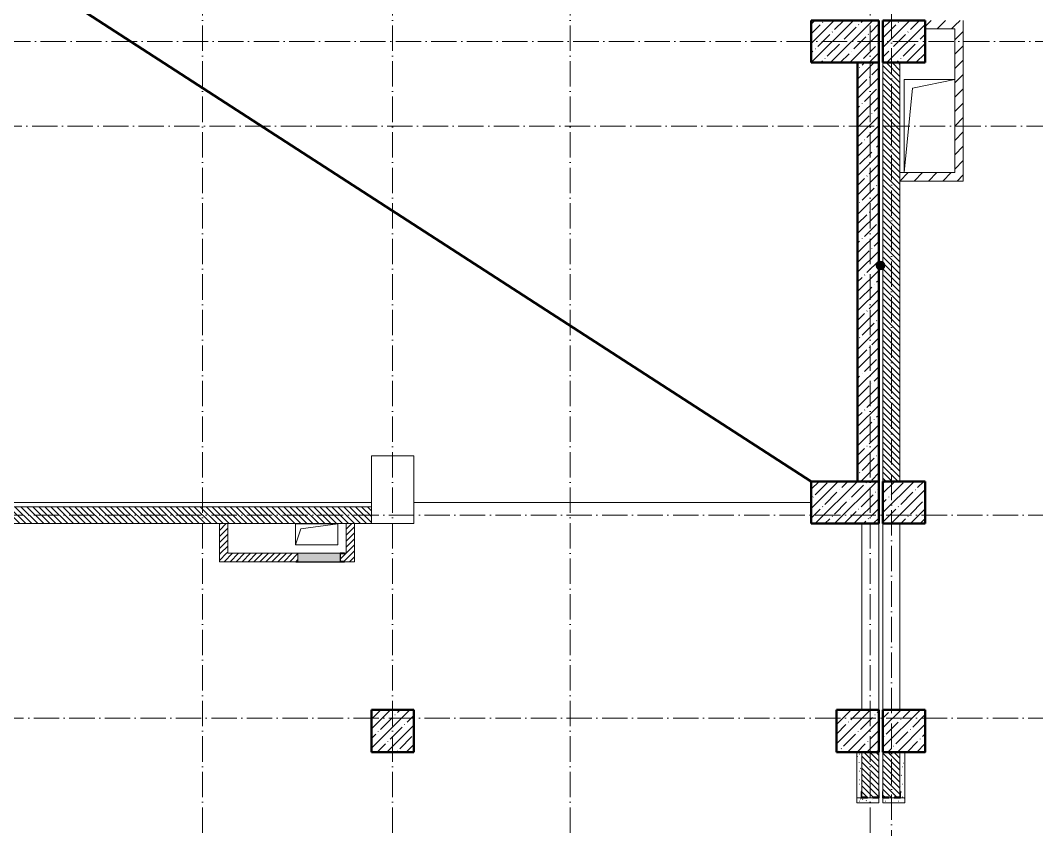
# Model space of a CAD drawing. Header units: millimetres. Extents: x -12989 to 629078, y -109036 to 555275.
# Drawn here: x 348316 to 360339, y -20600 to -11032 of the extents above; entities that cross this region are included whole.
import ezdxf

# ---------------------------------------------------------------- set-up
doc = ezdxf.new("R2010")
doc.units = ezdxf.units.MM
doc.linetypes.add('50_200_ШТРИХ_1Т_ш5_п1_п1_', pattern=[700, 500, -100, 0, -100])
for name, color, linetype, lineweight in [('4 -стяжа', 7, 'Continuous', 30), ('A-DETL-____-OTLN-1', 7, 'Continuous', 50), ('A-FLOR-____-OTLN', 7, 'Continuous', 9), ('A-GENM-____-MCUT', 7, 'Continuous', 25), ('A-GENM-____-OTLN', 7, 'Continuous', 9), ('A-GENM-____-OTLN-1', 7, 'Continuous', 25), ('A-GLAZ-____-OTLN', 7, 'Continuous', 9), ('A-WALL-____-MCUT', 7, 'Continuous', 13), ('A-WALL-____-MCUT-2', 7, 'Continuous', 50), ('A-WALL-____-PATT-1', 7, 'Continuous', 9), ('A-WALL-FNSH-MCUT-1', 7, 'Continuous', 9), ('G-____-____-TEXT', 7, 'Continuous', 9), ('I-WALL-____-OTLN', 7, 'Continuous', 9), ('S-COLS-____-MCUT', 7, 'Continuous', 50), ('S-COLS-____-OTLN', 7, 'Continuous', 9), ('S-GRID-____-OTLN-1', 7, '50_200_ШТРИХ_1Т_ш5_п1_п1_', 9)]:
    doc.layers.add(name, color=color, linetype=linetype, lineweight=lineweight)
doc.layers.add('A-GLAZ-____-OTLN-1', color=7, linetype='Continuous', lineweight=9, true_color=0xc0c0c0)
doc.layers.add('A-WALL-____-PATT-2', color=7, linetype='Continuous', lineweight=9, true_color=0x787878)
doc.layers.get('4 -стяжа').off()
pattern_1 = [(45, (283770.707, -86863.456), (-35.35534, 35.35534), [])]
pattern_2 = [(45, (283770.71, -86863.46), (-84.85281, 84.85281), [])]
pattern_3 = [(135, (283770.707, -86863.456), (-35.35534, -35.35534), [])]
pattern_4 = [(0, (283770.707, -86863.456), (203.2, 50.8), [3.353, -149.047, 3.353, -149.047, -812.8]), (0, (283770.707, -86863.456), (203.2, 50.8), [-304.8, 3.353, -301.447, 3.353, -149.047, -355.6]), (0, (283770.707, -86863.456), (203.2, 50.8), [-762, 3.353, -98.247, 3.353, -250.647]), (120, (283846.907, -86838.056), (-145.59409, 150.576362), [3.353, -149.047, 3.353, -149.047, -812.8]), (120, (283846.907, -86838.056), (-145.59409, 150.576362), [-304.8, 3.353, -301.447, 3.353, -149.047, -355.6]), (120, (283846.907, -86838.056), (-145.59409, 150.576362), [-762, 3.353, -98.247, 3.353, -250.647]), (240, (283872.307, -86736.456), (-57.60591, -201.376362), [3.353, -149.047, 3.353, -149.047, -812.8]), (240, (283872.307, -86736.456), (-57.60591, -201.376362), [-304.8, 3.353, -301.447, 3.353, -149.047, -355.6]), (240, (283872.307, -86736.456), (-57.60591, -201.376362), [-762, 3.353, -98.247, 3.353, -250.647])]

# ---------------------------------------------------------------- blocks, each defined once
blk = doc.blocks.new('BSC_Колонна _Прямоугольная - 500х800-V83-АР1_План отверстий 3 этажа в осях 1-64_Ю-ЯЯ')
at = {"layer": 'S-COLS-____-OTLN'}
h = blk.add_hatch(dxfattribs=at)
h.set_pattern_fill('FP_91', color=256, style=0, pattern_type=2)
h.set_pattern_definition([(315, (-75581.04, 74300), (114.04925, 114.04925), []), (315, (-75581.04, 74185.95), (114.04925, 114.04925), [201.613, -40.323, 3.353, -36.97])])
h.paths.add_polyline_path([(-250, 400), (-250, -400), (250, -400), (250, 400)], flags=0)
at = {"layer": 'S-COLS-____-MCUT'}
for p, q in [((250, 400), (-250, 400)), ((-250, 400), (-250, -400)), ((250, -400), (250, 400)), ((-250, -400), (250, -400))]:
    blk.add_line(p, q, dxfattribs=at)
blk = doc.blocks.new('BSC_Колонна _Прямоугольная - 500х800-V84-АР1_План отверстий 3 этажа в осях 1-64_Ю-ЯЯ')
at = {"layer": 'S-COLS-____-OTLN'}
h = blk.add_hatch(dxfattribs=at)
h.set_pattern_fill('FP_92', color=256, style=0, pattern_type=2)
h.set_pattern_definition([(315, (-70131.04, 74300), (114.04925, 114.04925), []), (315, (-70131.04, 74185.95), (114.04925, 114.04925), [201.613, -40.323, 3.353, -36.97])])
h.paths.add_polyline_path([(-250, -400), (250, -400), (250, 400), (-250, 400), (-250, 81)], flags=0)
at = {"layer": 'S-COLS-____-MCUT'}
for p, q in [((250, 400), (-250, 400)), ((-250, 400), (-250, -400)), ((250, -400), (250, 400)), ((-250, -400), (250, -400))]:
    blk.add_line(p, q, dxfattribs=at)
blk = doc.blocks.new('BSC_Колонна _Прямоугольная - 500х800-V88-АР1_План отверстий 3 этажа в осях 1-64_Ю-ЯЯ')
at = {"layer": 'S-COLS-____-OTLN'}
for p, q in [((-250, 400), (250, 400)), ((-250, -400), (-250, 400)), ((250, 200), (250, -400)), ((250, -400), (-250, -400))]:
    blk.add_line(p, q, dxfattribs=at)
blk = doc.blocks.new('BSC_Колонна _Прямоугольная - 500х500-V93-АР1_План отверстий 3 этажа в осях 1-64_Ю-ЯЯ')
at = {"layer": 'S-COLS-____-OTLN'}
h = blk.add_hatch(dxfattribs=at)
h.set_pattern_fill('FP_98', color=256, style=0, pattern_type=2)
h.set_pattern_definition([(45, (-75000, -75581.04), (-114.04925, 114.04925), []), (45, (-74885.95, -75581.04), (-114.04925, 114.04925), [201.613, -40.323, 3.353, -36.97])])
h.paths.add_polyline_path([(-250, -250), (250, -250), (250, 250), (-250, 250)], flags=0)
at = {"layer": 'S-COLS-____-MCUT'}
for p, q in [((250, 250), (-250, 250)), ((-250, 250), (-250, -250)), ((250, -250), (250, 250)), ((-250, -250), (250, -250))]:
    blk.add_line(p, q, dxfattribs=at)
blk = doc.blocks.new('BSC_Колонна _Прямоугольная - 500х500-V94-АР1_План отверстий 3 этажа в осях 1-64_Ю-ЯЯ')
at = {"layer": 'S-COLS-____-OTLN'}
h = blk.add_hatch(dxfattribs=at)
h.set_pattern_fill('FP_99', color=256, style=0, pattern_type=2)
h.set_pattern_definition([(45, (-75000, -70131.04), (-114.04925, 114.04925), []), (45, (-74885.95, -70131.04), (-114.04925, 114.04925), [201.613, -40.323, 3.353, -36.97])])
h.paths.add_polyline_path([(-250, -250), (250, -250), (250, 250), (-250, 250), (-250, 8)], flags=0)
at = {"layer": 'S-COLS-____-MCUT'}
for p, q in [((250, 250), (-250, 250)), ((-250, 250), (-250, -250)), ((250, -250), (250, 250)), ((-250, -250), (250, -250))]:
    blk.add_line(p, q, dxfattribs=at)
blk = doc.blocks.new('BSC_Колонна _Прямоугольная - 500х500-V143-АР1_План отверстий 3 этажа в осях 1-64_Ю-ЯЯ')
at = {"layer": 'S-COLS-____-OTLN'}
h = blk.add_hatch(dxfattribs=at)
h.set_pattern_fill('FP_148', color=256, style=0, pattern_type=2)
h.set_pattern_definition([(45, (-75000, -67431.04), (-114.04925, 114.04925), []), (45, (-74885.95, -67431.04), (-114.04925, 114.04925), [201.613, -40.323, 3.353, -36.97])])
h.paths.add_polyline_path([(-250, -250), (250, -250), (250, 250), (-250, 250)], flags=0)
at = {"layer": 'S-COLS-____-MCUT'}
for p, q in [((250, 250), (-250, 250)), ((-250, 250), (-250, -250)), ((250, -250), (250, 250)), ((-250, -250), (250, -250))]:
    blk.add_line(p, q, dxfattribs=at)
blk = doc.blocks.new('BSC_Колонна _Прямоугольная - 500х500-V144-АР1_План отверстий 3 этажа в осях 1-64_Ю-ЯЯ')
at = {"layer": 'S-COLS-____-OTLN'}
h = blk.add_hatch(dxfattribs=at)
h.set_pattern_fill('FP_149', color=256, style=0, pattern_type=2)
h.set_pattern_definition([(45, (-74450, -67431.04), (-114.04925, 114.04925), []), (45, (-74335.95, -67431.04), (-114.04925, 114.04925), [201.613, -40.323, 3.353, -36.97])])
h.paths.add_polyline_path([(-250, -250), (250, -250), (250, 250), (-250, 250)], flags=0)
at = {"layer": 'S-COLS-____-MCUT'}
for p, q in [((250, 250), (-250, 250)), ((-250, 250), (-250, -250)), ((250, -250), (250, 250)), ((-250, -250), (250, -250))]:
    blk.add_line(p, q, dxfattribs=at)
blk = doc.blocks.new('BSC_Колонна _Прямоугольная - 500х500-V145-АР1_План отверстий 3 этажа в осях 1-64_Ю-ЯЯ')
at = {"layer": 'S-COLS-____-OTLN'}
h = blk.add_hatch(dxfattribs=at)
h.set_pattern_fill('FP_150', color=256, style=0, pattern_type=2)
h.set_pattern_definition([(45, (-68950, -67431.04), (-114.04925, 114.04925), []), (45, (-68835.95, -67431.04), (-114.04925, 114.04925), [201.613, -40.323, 3.353, -36.97])])
h.paths.add_polyline_path([(-250, -250), (250, -250), (250, 250), (-250, 250)], flags=0)
at = {"layer": 'S-COLS-____-MCUT'}
for p, q in [((250, 250), (-250, 250)), ((-250, 250), (-250, -250)), ((250, -250), (250, 250)), ((-250, -250), (250, -250))]:
    blk.add_line(p, q, dxfattribs=at)
blk = doc.blocks.new('Фахверк_СКБ_Уголок - 200_3550-28267367-АР1_План отверстий 3 этажа в осях 1-64_Ю-ЯЯ')
at = {"layer": 'A-GENM-____-MCUT'}
for p, q in [((200, 156), (125, 156)), ((125, 156), (125, 81)), ((131, 81), (131, 150)), ((131, 150), (200, 150)), ((200, 150), (200, 156)), ((125, 81), (131, 81)), ((131, 19), (125, 19)), ((125, 19), (125, -56)), ((131, -50), (131, 19)), ((125, -56), (200, -56)), ((200, -50), (131, -50)), ((200, -56), (200, -50))]:
    blk.add_line(p, q, dxfattribs=at)
blk = doc.blocks.new('АР_Перемычка - АР_Перемычка-28734073-АР1_План отверстий 3 этажа в осях 1-64_Ю-ЯЯ')
at = {"layer": 'A-GENM-____-OTLN'}
blk.add_line((0, -100), (9, -100), dxfattribs=at)
blk = doc.blocks.new('AR_Отверстие Ниша - Лючок-32403493-АР1_План отверстий 3 этажа в осях 1-64_Ю-ЯЯ')
at = {"layer": 'A-GLAZ-____-OTLN'}
blk.add_hatch(color=256, dxfattribs=at).paths.add_polyline_path([(-250, 50), (-250, -50), (250, -50), (250, 50)], flags=0)
for p, q in [((-250, 50), (250, 50)), ((250, 50), (250, -50)), ((250, -50), (-250, -50))]:
    blk.add_line(p, q, dxfattribs=at)
blk = doc.blocks.new('Л_Общий_Лючок - Лючок-29753606-АР1_План отверстий 3 этажа в осях 1-64_Ю-ЯЯ')
at = {"layer": 'A-GLAZ-____-OTLN-1'}
blk.add_hatch(color=256, dxfattribs=at).paths.add_polyline_path([(-24, -6), (524, -6), (524, 0), (-24, 0)], flags=0)
at = {"layer": 'A-GLAZ-____-OTLN'}
for p, q in [((-24, 0), (-24, -6)), ((524, 0), (524, -6)), ((-24, -6), (524, -6))]:
    blk.add_line(p, q, dxfattribs=at)
blk = doc.blocks.new('154_Фахверк_СКБ_Швеллер - Тип_100_3960_зеркало-29769493-АР1_План отверстий 3 этажа в осях 1-64_Ю-ЯЯ')
at = {"layer": 'A-GENM-____-MCUT'}
for p, q in [((175, 50), (125, 50)), ((125, 50), (125, -50)), ((128, 47), (175, 47)), ((128, -47), (128, 47)), ((175, 47), (175, 50)), ((125, -50), (175, -50)), ((175, -47), (128, -47)), ((175, -50), (175, -47))]:
    blk.add_line(p, q, dxfattribs=at)
blk = doc.blocks.new('AR_Отверстие прямоугольное _в плите_ - AR_Отверстие прямоугольное _в плите_-30459257-АР1_План отверстий 3 этажа в осях 1-64_Ю-ЯЯ')
at = {"layer": 'A-GENM-____-OTLN'}
for p, q in [((250, 125), (-250, 125)), ((-250, 125), (-250, -125)), ((-188, 63), (250, 125)), ((250, -125), (250, 125)), ((-250, -125), (-188, 63)), ((-250, -125), (250, -125))]:
    blk.add_line(p, q, dxfattribs=at)
blk = doc.blocks.new('AR_Отверстие прямоугольное _в плите_ - AR_Отверстие прямоугольное _в плите_-V200-АР1_План отверстий 3 этажа в осях 1-64_Ю-ЯЯ')
at = {"layer": 'A-GENM-____-OTLN'}
for p, q in [((300, 550), (-300, 550)), ((-300, 550), (-300, -550)), ((-200, 450), (300, 550)), ((-300, -550), (-200, 450))]:
    blk.add_line(p, q, dxfattribs=at)
blk = doc.blocks.new('АР_Перемычка - АР_Перемычка-35279778-АР1_План отверстий 3 этажа в осях 1-64_Ю-ЯЯ')
at = {"layer": 'A-GENM-____-OTLN'}
blk.add_line((0, -100), (9, -100), dxfattribs=at)
blk = doc.blocks.new('3эт')
at = {"layer": 'S-GRID-____-OTLN-1', "color": 251, "ltscale": 0.6, "true_color": 0x636466}
for p, q in [((350470.7, 4029.4), (350470.7, -33971.9)), ((352720.7, 4029.4), (352720.7, -33971.9)), ((354820.7, 4029.4), (354820.7, -46882.4)), ((358370.7, 4029.4), (358370.7, -46592.2)), ((358620.7, 3761.2), (358620.7, -46882.4)), ((333012.7, -11282.4), (387845.1, -11282.4)), ((318208.2, -12282.4), (387845.1, -12282.4)), ((387845.1, -16882.4), (333012.7, -16882.4)), ((387845.1, -19282.4), (279101.9, -19282.4))]:
    blk.add_line(p, q, dxfattribs=at)

msp = doc.modelspace()

# ---------------------------------------------------------------- hatches: boundary and pattern name
at = {"layer": 'A-WALL-____-PATT-1'}
h = msp.add_hatch(dxfattribs=at)
h.set_pattern_fill('FP_7', color=256, style=0, pattern_type=2)
h.set_pattern_definition(pattern_2)
h.paths.add_polyline_path([(359370.7074, -11132.4142), (359370.7074, -11032.4142), (359020.7074, -11032.4142), (359020.7074, -11132.4142)], flags=0)
h = msp.add_hatch(dxfattribs=at)
h.set_pattern_fill('FP_7', color=256, style=0, pattern_type=2)
h.set_pattern_definition(pattern_2)
h.paths.add_polyline_path([(359470.7074, -12932.4142), (359470.7074, -11032.4142), (359370.7074, -11032.4142), (359370.7074, -12932.4142)], flags=0)
h = msp.add_hatch(dxfattribs=at)
h.set_pattern_fill('FP_12', color=256, style=0, pattern_type=2)
h.set_pattern_definition([(45, (283770.7, -86863.46), (-114.04925, 114.04925), []), (45, (283884.76, -86863.46), (-114.04925, 114.04925), [201.612, -40.322, 3.353, -36.97])])
h.paths.add_polyline_path([(358470.7074, -16482.4142), (358470.7074, -11532.4142), (358220.7074, -11532.4142), (358220.7074, -16482.4142)], flags=0)
h = msp.add_hatch(dxfattribs=at)
h.set_pattern_fill('FP_9', color=256, style=0, pattern_type=2)
h.set_pattern_definition(pattern_3)
h.paths.add_polyline_path([(358720.7074, -16482.4142), (358720.7074, -11532.4142), (358520.7074, -11532.4142), (358520.7074, -16482.4142)], flags=0)
h = msp.add_hatch(dxfattribs=at)
h.set_pattern_fill('FP_7', color=256, style=0, pattern_type=2)
h.set_pattern_definition(pattern_2)
h.paths.add_polyline_path([(359370.7074, -12932.4142), (359370.7074, -12832.4142), (358720.7074, -12832.4142), (358720.7074, -12932.4142)], flags=0)
h = msp.add_hatch(dxfattribs=at)
h.set_pattern_fill('FP_9', color=256, style=0, pattern_type=2)
h.set_pattern_definition(pattern_3)
h.paths.add_polyline_path([(352470.7074, -16982.4142), (352470.7074, -16782.4142), (347020.7074, -16782.4142), (347020.7074, -16982.4142), (350920.3244, -16982.4142)], flags=0)
h = msp.add_hatch(dxfattribs=at)
h.set_pattern_fill('FP_8', color=256, style=0, pattern_type=2)
h.set_pattern_definition(pattern_1)
h.paths.add_polyline_path([(350770.7074, -17332.4142), (350770.7074, -16982.4142), (350670.7074, -16982.4142), (350670.7074, -17332.4142)], flags=0)
h = msp.add_hatch(dxfattribs=at)
h.set_pattern_fill('FP_8', color=256, style=0, pattern_type=2)
h.set_pattern_definition(pattern_1)
h.paths.add_polyline_path([(352270.7074, -17432.4142), (352270.7074, -16982.4142), (352170.7074, -16982.4142), (352170.7074, -17432.4142)], flags=0)
h = msp.add_hatch(dxfattribs=at)
h.set_pattern_fill('FP_8', color=256, style=0, pattern_type=2)
h.set_pattern_definition(pattern_1)
h.paths.add_polyline_path([(352150.7074, -17432.4142), (352170.7074, -17432.4142), (352170.7074, -17332.4142), (352150.7074, -17332.4142), (352150.7074, -17335.4142), (352103.7074, -17335.4142), (352103.7074, -17429.4142), (352150.7074, -17429.4142), (352150.7074, -17430.9856)], flags=0)
h.paths.add_polyline_path([(351600.7074, -17432.4142), (351600.7074, -17332.4142), (350670.7074, -17332.4142), (350670.7074, -17432.4142), (350920.3244, -17432.4142)], flags=0)
h = msp.add_hatch(dxfattribs=at)
h.set_pattern_fill('FP_9', color=256, style=0, pattern_type=2)
h.set_pattern_definition(pattern_3)
h.paths.add_polyline_path([(358470.7074, -23682.4142), (358470.7074, -22448.4142), (358401.7074, -22448.4142), (358401.7074, -22442.4142), (358339.7074, -22442.4142), (358339.7074, -22448.4142), (358270.7074, -22448.4142), (358270.7074, -23682.4142)], flags=0)
h.paths.add_polyline_path([(358401.7074, -20222.4142), (358401.7074, -20216.4142), (358470.7074, -20216.4142), (358470.7074, -19682.4142), (358270.7074, -19682.4142), (358270.7074, -20216.4142), (358339.7074, -20216.4142), (358339.7074, -20222.4142)], flags=0)
h = msp.add_hatch(dxfattribs=at)
h.set_pattern_fill('FP_9', color=256, style=0, pattern_type=2)
h.set_pattern_definition(pattern_3)
h.paths.add_polyline_path([(358720.7074, -23482.4142), (358720.7074, -22448.4142), (358651.7074, -22448.4142), (358651.7074, -22442.4142), (358589.7074, -22442.4142), (358589.7074, -22448.4142), (358520.7074, -22448.4142), (358520.7074, -23482.4142)], flags=0)
h.paths.add_polyline_path([(358651.7074, -20222.4142), (358651.7074, -20216.4142), (358720.7074, -20216.4142), (358720.7074, -19682.4142), (358520.7074, -19682.4142), (358520.7074, -20216.4142), (358589.7074, -20216.4142), (358589.7074, -20222.4142)], flags=0)
at = {"layer": 'A-WALL-____-PATT-2'}
h = msp.add_hatch(dxfattribs=at)
h.set_pattern_fill('FP_156', color=256, style=0, pattern_type=2)
h.set_pattern_definition(pattern_4)
h.paths.add_polyline_path([(358270.7074, -23682.4142), (358270.7074, -22517.4142), (358264.7074, -22517.4142), (358264.7074, -22442.4142), (358210.7074, -22442.4142), (358210.7074, -23682.4142)], flags=0)
h.paths.add_polyline_path([(358264.7074, -20222.4142), (358264.7074, -20147.4142), (358270.7074, -20147.4142), (358270.7074, -19682.4142), (358210.7074, -19682.4142), (358210.7074, -20222.4142)], flags=0)
h = msp.add_hatch(dxfattribs=at)
h.set_pattern_fill('FP_156', color=256, style=0, pattern_type=2)
h.set_pattern_definition(pattern_4)
h.paths.add_polyline_path([(358780.7074, -23482.4142), (358780.7074, -22442.4142), (358726.7074, -22442.4142), (358726.7074, -22517.4142), (358720.7074, -22517.4142), (358720.7074, -23482.4142)], flags=0)
h.paths.add_polyline_path([(358780.7074, -20222.4142), (358780.7074, -19682.4142), (358720.7074, -19682.4142), (358720.7074, -20147.4142), (358726.7074, -20147.4142), (358726.7074, -20222.4142)], flags=0)
h = msp.add_hatch(dxfattribs=at)
h.set_pattern_fill('FP_156', color=256, style=0, pattern_type=2)
h.set_pattern_definition(pattern_4)
h.paths.add_polyline_path([(358270.7074, -20282.4142), (358470.7074, -20282.4142), (358470.7074, -20222.4142), (358210.7074, -20222.4142), (358210.7074, -20282.4142), (358264.7074, -20282.4142)], flags=0)
h = msp.add_hatch(dxfattribs=at)
h.set_pattern_fill('FP_156', color=256, style=0, pattern_type=2)
h.set_pattern_definition(pattern_4)
h.paths.add_polyline_path([(358726.7074, -20282.4142), (358780.7074, -20282.4142), (358780.7074, -20222.4142), (358520.7074, -20222.4142), (358520.7074, -20282.4142), (358720.7074, -20282.4142)], flags=0)
at = {"layer": 'G-____-____-TEXT'}
h = msp.add_hatch(color=256, dxfattribs=at)
edge = h.paths.add_edge_path(flags=0)
edge.add_arc((358491.2177, -13931.1153), 50, 0, 360)

# ---------------------------------------------------------------- linework, layer by layer
at = {"layer": 'A-DETL-____-OTLN-1'}
msp.add_line((334770.7074, -1682.4142), (357670.7074, -16482.4142), dxfattribs=at)
at = {"layer": 'A-FLOR-____-OTLN'}
for p, q in [((358770.7074, -11732.4142), (359370.7074, -11732.4142)), ((358770.7074, -12832.4142), (358770.7074, -11732.4142)), ((352470.7074, -16732.4142), (347020.7074, -16732.4142)), ((357670.7074, -16732.4142), (352970.7074, -16732.4142)), ((351570.7074, -16982.7616), (352070.7074, -16982.7616)), ((351570.7074, -17232.7616), (351570.7074, -16982.7616)), ((352070.7074, -16982.7616), (352070.7074, -17232.7616)), ((352070.7074, -17232.7616), (351570.7074, -17232.7616))]:
    msp.add_line(p, q, dxfattribs=at)
at = {"layer": 'A-WALL-____-MCUT'}
for p, q in [((358520.7074, -11532.4142), (358520.7074, -16482.4142)), ((358720.7074, -16482.4142), (358720.7074, -11532.4142)), ((352470.7074, -16782.4142), (347020.7074, -16782.4142)), ((352470.7074, -16982.4142), (352470.7074, -16782.4142)), ((347020.7074, -16982.4142), (352470.7074, -16982.4142)), ((358270.7074, -19682.4142), (358270.7074, -20147.4142)), ((358470.7074, -20147.4142), (358470.7074, -19682.4142)), ((358520.7074, -19682.4142), (358520.7074, -20147.4142)), ((358720.7074, -19682.4142), (358720.7074, -20147.4142)), ((358339.7074, -20222.4142), (358401.7074, -20222.4142)), ((358589.7074, -20222.4142), (358651.7074, -20222.4142))]:
    msp.add_line(p, q, dxfattribs=at)
at = {"layer": 'A-WALL-____-MCUT-2'}
for p, q in [((358220.7074, -11532.4142), (358220.7074, -16482.4142)), ((358470.7074, -16482.4142), (358470.7074, -11532.4142))]:
    msp.add_line(p, q, dxfattribs=at)
at = {"layer": 'A-WALL-FNSH-MCUT-1'}
for p, q in [((359470.7074, -12932.4142), (359470.7074, -11032.4142)), ((359020.7074, -11132.4142), (359370.7074, -11132.4142)), ((359370.7074, -11132.4142), (359370.7074, -12832.4142)), ((359370.7074, -12832.4142), (358720.7074, -12832.4142)), ((358720.7074, -12932.4142), (359470.7074, -12932.4142)), ((350670.7074, -16982.4142), (350670.7074, -17432.4142)), ((350770.7074, -17332.4142), (350770.7074, -16982.4142)), ((352170.7074, -16982.4142), (352170.7074, -17332.4142)), ((352270.7074, -17432.4142), (352270.7074, -16982.4142)), ((350670.7074, -17432.4142), (351600.7074, -17432.4142)), ((351600.7074, -17332.4142), (350770.7074, -17332.4142)), ((352170.7074, -17332.4142), (352150.7074, -17332.4142)), ((352150.7074, -17432.4142), (352270.7074, -17432.4142)), ((358210.7074, -19682.4142), (358210.7074, -20282.4142)), ((358780.7074, -20222.4142), (358780.7074, -19682.4142)), ((358210.7074, -20222.4142), (358264.7074, -20222.4142)), ((358210.7074, -20282.4142), (358470.7074, -20282.4142)), ((358470.7074, -20282.4142), (358470.7074, -20222.4142)), ((358520.7074, -20222.4142), (358520.7074, -20282.4142)), ((358520.7074, -20282.4142), (358780.7074, -20282.4142)), ((358651.7074, -20222.4142), (358589.7074, -20222.4142)), ((358726.7074, -20222.4142), (358780.7074, -20222.4142)), ((358780.7074, -20222.4142), (358726.7074, -20222.4142)), ((358780.7074, -20282.4142), (358780.7074, -20222.4142))]:
    msp.add_line(p, q, dxfattribs=at)
at = {"layer": 'G-____-____-TEXT'}
msp.add_circle((358491.2177, -13931.1153), 50, dxfattribs=at)
at = {"layer": 'I-WALL-____-OTLN'}
for p, q in [((358270.7074, -19182.4142), (358270.7074, -16982.4142)), ((358470.7074, -16982.4142), (358470.7074, -19182.4142)), ((358520.7074, -19182.4142), (358520.7074, -16982.4142)), ((358720.7074, -16982.4142), (358720.7074, -19182.4142))]:
    msp.add_line(p, q, dxfattribs=at)

# ---------------------------------------------------------------- block references
at = {"layer": '4 -стяжа'}
msp.add_blockref('3эт', (0, 0), dxfattribs=at)
at = {"layer": 'A-GENM-____-OTLN'}
for name, p in [('AR_Отверстие прямоугольное _в плите_ - AR_Отверстие прямоугольное _в плите_-V200-АР1_План отверстий 3 этажа в осях 1-64_Ю-ЯЯ', (359070.7074, -12282.4142)), ('AR_Отверстие прямоугольное _в плите_ - AR_Отверстие прямоугольное _в плите_-30459257-АР1_План отверстий 3 этажа в осях 1-64_Ю-ЯЯ', (351820.7074, -17107.7616)), ('АР_Перемычка - АР_Перемычка-35279778-АР1_План отверстий 3 этажа в осях 1-64_Ю-ЯЯ', (359020.7074, -19582.4142))]:
    msp.add_blockref(name, p, dxfattribs=at)
at = {"layer": 'A-GENM-____-OTLN', "rotation": 89.9999999999999}
for p in [(358370.7074, -19182.4142), (358620.7074, -19182.4142)]:
    msp.add_blockref('АР_Перемычка - АР_Перемычка-28734073-АР1_План отверстий 3 этажа в осях 1-64_Ю-ЯЯ', p, dxfattribs=at)
at = {"layer": 'A-GENM-____-OTLN-1'}
msp.add_blockref('154_Фахверк_СКБ_Швеллер - Тип_100_3960_зеркало-29769493-АР1_План отверстий 3 этажа в осях 1-64_Ю-ЯЯ', (351975.7074, -17382.4142), dxfattribs=at)
for p, rotation in [((358420.7074, -20347.4142), 89.99999999999986), ((358670.7074, -20347.4142), 90)]:
    msp.add_blockref('Фахверк_СКБ_Уголок - 200_3550-28267367-АР1_План отверстий 3 этажа в осях 1-64_Ю-ЯЯ', p, dxfattribs=dict(at, rotation=rotation))
at = {"layer": 'A-GLAZ-____-OTLN'}
msp.add_blockref('Л_Общий_Лючок - Лючок-29753606-АР1_План отверстий 3 этажа в осях 1-64_Ю-ЯЯ', (351600.7074, -17432.4142), dxfattribs=at)
at = {"layer": 'A-GLAZ-____-OTLN', "rotation": 180}
msp.add_blockref('AR_Отверстие Ниша - Лючок-32403493-АР1_План отверстий 3 этажа в осях 1-64_Ю-ЯЯ', (351850.7074, -17382.4142), dxfattribs=at)
at = {"layer": 'S-COLS-____-OTLN'}
for name, p, rotation in [('BSC_Колонна _Прямоугольная - 500х800-V83-АР1_План отверстий 3 этажа в осях 1-64_Ю-ЯЯ', (358070.7074, -11282.4142), 89.9999999999999), ('BSC_Колонна _Прямоугольная - 500х800-V88-АР1_План отверстий 3 этажа в осях 1-64_Ю-ЯЯ', (352720.7074, -16582.4142), 180), ('BSC_Колонна _Прямоугольная - 500х800-V84-АР1_План отверстий 3 этажа в осях 1-64_Ю-ЯЯ', (358070.7074, -16732.4142), 89.9999999999999)]:
    msp.add_blockref(name, p, dxfattribs=dict(at, rotation=rotation))
for name, p in [('BSC_Колонна _Прямоугольная - 500х500-V93-АР1_План отверстий 3 этажа в осях 1-64_Ю-ЯЯ', (358770.7074, -11282.4142)), ('BSC_Колонна _Прямоугольная - 500х500-V94-АР1_План отверстий 3 этажа в осях 1-64_Ю-ЯЯ', (358770.7074, -16732.4142)), ('BSC_Колонна _Прямоугольная - 500х500-V145-АР1_План отверстий 3 этажа в осях 1-64_Ю-ЯЯ', (352720.7074, -19432.4142)), ('BSC_Колонна _Прямоугольная - 500х500-V144-АР1_План отверстий 3 этажа в осях 1-64_Ю-ЯЯ', (358220.7074, -19432.4142)), ('BSC_Колонна _Прямоугольная - 500х500-V143-АР1_План отверстий 3 этажа в осях 1-64_Ю-ЯЯ', (358770.7074, -19432.4142))]:
    msp.add_blockref(name, p, dxfattribs=at)

doc.saveas('drawing.dxf')
